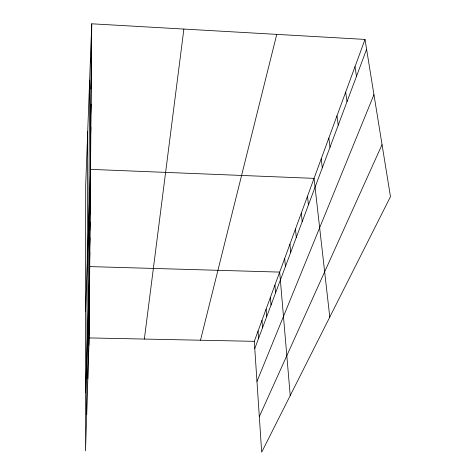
<?xml version="1.0" encoding="UTF-8"?>
<svg xmlns="http://www.w3.org/2000/svg" width="476" height="476" viewBox="0 0 476 476"><rect width="100%" height="100%" fill="white"/><g stroke="black" fill="none" stroke-linecap="round" stroke-linejoin="round"><path stroke-width="0.71" d="M86.686 414.584L87.709 131.513M87.834 378.712L89.631 80.271M88.905 345.278L91.374 33.85M91.749 23.8L85.704 184.932L85.525 450.867L89.143 337.918L91.749 23.8L365.003 39.419L390.475 196.642L261.687 452.2L254.291 341.334L365.003 39.419M85.567 392.635L89.732 266.59L279.686 272.094L290.223 395.568M89.363 287.956L89.625 279.959M89.262 300.54L89.518 292.68M89.167 312.53L89.417 304.795M89.077 323.954L89.321 316.35M88.988 334.86L89.232 327.375M85.62 311.268L90.541 169.367L314.053 178.363L329.785 317.075M90.083 196.826L90.386 187.949M89.946 214.194L90.244 205.471M89.815 230.592L90.107 222.024M89.69 246.098L89.976 237.679M89.577 260.788L89.851 252.512M90.94 88.947L91.291 79.236M90.743 113.633L91.083 104.089M90.559 136.666L90.892 127.294M90.386 158.21L90.708 149.006M91.148 62.421L91.511 52.538M144.353 339.061L183.879 29.066M200.497 340.221L276.764 34.373M254.773 348.569L366.597 49.26M256.969 381.407L373.952 94.653M259.313 416.619L382.05 144.65M89.143 337.918L254.291 341.334M354.989 66.723L356.459 76.398M345.671 92.136L347.028 101.644M336.972 115.852L338.228 125.194M328.839 138.04L329.999 147.215M321.211 158.835L322.294 167.844M307.502 196.219L308.442 204.918M301.32 213.087L302.195 221.632M295.471 229.033L296.292 237.435M289.932 244.14L290.705 252.399M284.678 258.474L285.398 266.596M274.938 285.041L275.574 292.889M270.416 297.375L271.017 305.092M266.102 309.132L266.673 316.724M261.984 320.354L262.526 327.821M258.051 331.076L258.563 338.424"/></g></svg>
